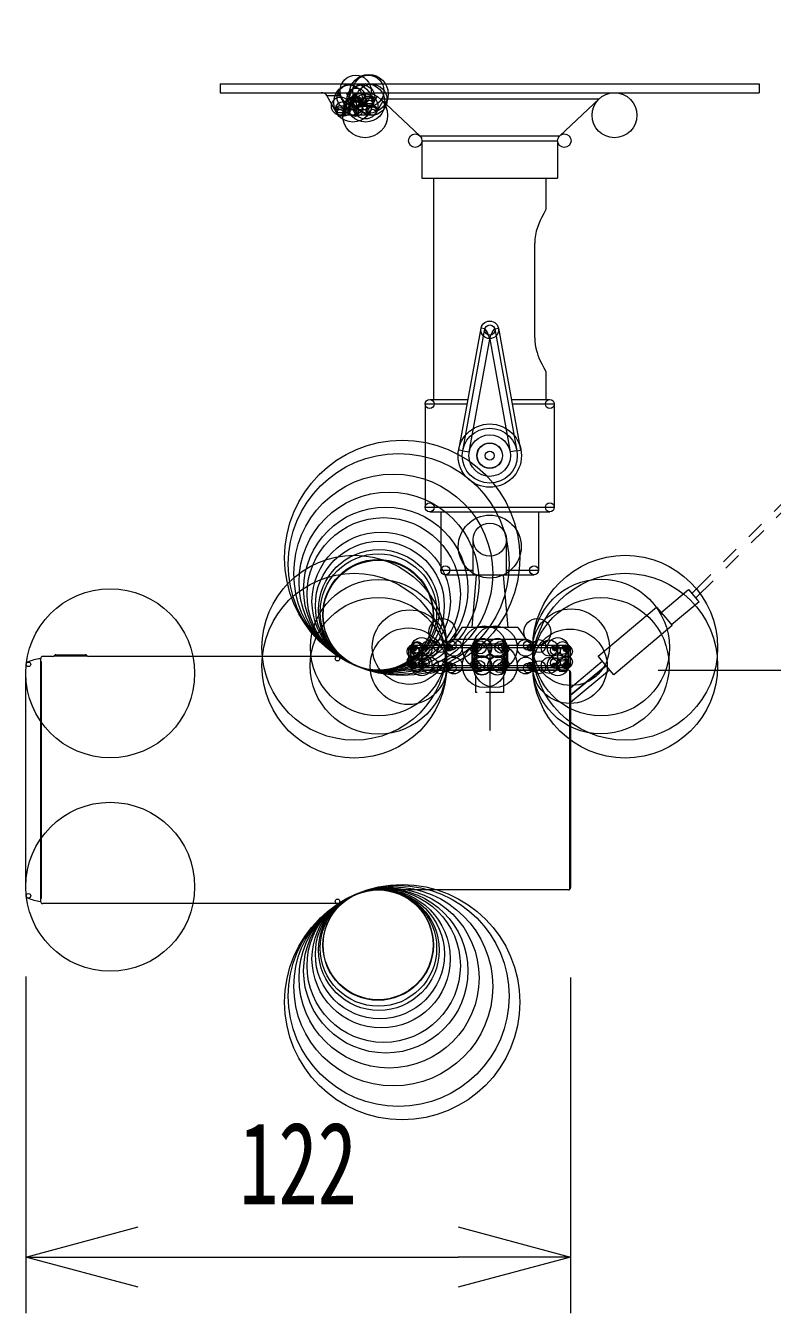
# Model space of a CAD drawing. Units: millimetres, scale not verified. Extents: x -62 to 63, y -57 to 57.
# Drawn here: x -1.12 to 15.5, y 7.51 to 36.17 of the extents above; entities that cross this region are included whole.
import ezdxf
from ezdxf.enums import TextEntityAlignment as Align

# ---------------------------------------------------------------- set-up
doc = ezdxf.new("R2010")
doc.units = ezdxf.units.MM
doc.header["$LTSCALE"] = 0.125
for name, pattern in [('USER1', [4.7625, 3.175, -1.5875]), ('USER2', [31.75, 15.875, -3.175, 3.175, -3.175, 3.175, -3.175]), ('USER3', [28.575, 19.05, -3.175, 3.175, -3.175])]:
    doc.linetypes.add(name, pattern=pattern)
for name, color, linetype, lineweight in [('0-0_0', 7, 'Continuous', 20), ('0-4_SUNPO', 3, 'Continuous', 18), ('0-5_GAIKEI', 1, 'Continuous', 18)]:
    doc.layers.add(name, color=color, linetype=linetype, lineweight=lineweight)
doc.styles.add('ＭＳ ゴシック', font='')
doc.styles.get('ＭＳ ゴシック').set_extended_font_data('MS Gothic')

# ---------------------------------------------------------------- blocks, each defined once
blk = doc.blocks.new('_Open30')
at = {"layer": '0-0_0'}
blk.add_line((0, 0), (-1, 0), dxfattribs=at)
blk.add_lwpolyline([(-1, 0.26795), (0, 0), (-1, -0.26795)], dxfattribs=at)
blk = doc.blocks.new('D2')
at = {"layer": '0-4_SUNPO'}
for p, q in [((192.3774, 328.5058), (192.3774, 321.0133)), ((204.5074, 328.4858), (204.5074, 321.0133)), ((194.8774, 322.2633), (202.0074, 322.2633))]:
    blk.add_line(p, q, dxfattribs=at)
at = {"layer": '0-4_SUNPO', "xscale": 2.5, "yscale": 2.5, "rotation": 180}
blk.add_blockref('_Open30', (192.3774, 322.2633), dxfattribs=at)
at = {"layer": '0-4_SUNPO', "xscale": 2.5, "yscale": 2.5}
blk.add_blockref('_Open30', (204.5074, 322.2633), dxfattribs=at)
at = {"layer": '0-4_SUNPO', "color": 7, "style": 'ＭＳ ゴシック', "width": 0.7}
blk.add_text('122', height=1.833, dxfattribs=at).set_placement((197.1299, 322.8883), align=Align.BOTTOM_LEFT)
blk = doc.blocks.new('D4')
at = {"layer": '0-4_SUNPO'}
for p, q in [((215.4644, 348.3758), (215.4644, 358.7925)), ((210.7074, 348.3758), (216.7144, 348.3758)), ((215.4644, 337.8258), (215.4644, 345.8758)), ((206.4574, 335.3258), (216.7144, 335.3258))]:
    blk.add_line(p, q, dxfattribs=at)
at = {"layer": '0-4_SUNPO', "xscale": 2.5, "yscale": 2.5}
for p, rotation in [((215.4644, 348.3758), 90), ((215.4644, 335.3258), 270)]:
    blk.add_blockref('_Open30', p, dxfattribs=dict(at, rotation=rotation))
at = {"layer": '0-4_SUNPO', "color": 7, "style": 'ＭＳ ゴシック'}
blk.add_text('130', height=1.833, rotation=90, dxfattribs=at).set_placement((214.8394, 352.9592), align=Align.BOTTOM_LEFT)

msp = doc.modelspace()

# ---------------------------------------------------------------- linework, layer by layer
at = {"layer": '0-5_GAIKEI', "color": 7}
for p, q in [((3.2097, 34.8749), (3.2097, 34.6749)), ((3.2097, 34.8749), (15.2097, 34.8749)), ((3.2097, 34.6749), (15.2097, 34.6749)), ((15.2097, 34.8749), (15.2097, 34.6749)), ((7.6528, 33.7194), (6.775, 34.5402)), ((10.7667, 33.7194), (11.6445, 34.5402)), ((7.7003, 33.6098), (7.7003, 32.7749)), ((10.7192, 33.6098), (10.7192, 32.7749)), ((7.7003, 32.7749), (10.7192, 32.7749)), ((7.9597, 32.7749), (7.9597, 27.8499)), ((10.4597, 32.7749), (10.4597, 32.0749)), ((10.2097, 29.2249), (10.2097, 31.3249)), ((10.4597, 28.4749), (10.4597, 27.8499)), ((7.8722, 27.8499), (8.729, 27.8499)), ((9.6905, 27.8499), (10.5472, 27.8499)), ((7.7722, 27.7499), (7.7722, 25.4499)), ((10.6472, 27.7499), (10.6472, 25.4499)), ((7.8722, 25.3499), (10.5472, 25.3499)), ((8.1222, 25.3499), (8.1222, 24.0499)), ((10.2972, 25.3499), (10.2972, 24.0499)), ((8.2222, 23.9499), (8.8945, 23.9499)), ((9.525, 23.9499), (10.1972, 23.9499)), ((-0.5233, 22.1299), (-0.7405, 22.1299)), ((-0.4505, 22.1673), (0.2064, 22.1673)), ((5.8201, 22.1299), (0.2792, 22.1299)), ((10.9597, 21.8249), (6.7247, 21.8249)), ((-1.1203, 17.0049), (-1.1203, 21.7549)), ((11.0097, 21.7749), (11.0097, 16.9849)), ((5.8201, 16.6299), (-0.7405, 16.6299))]:
    msp.add_line(p, q, dxfattribs=at)
at = {"layer": '0-5_GAIKEI'}
for p, q in [((5.8687, 34.6139), (5.8687, 34.6749)), ((6.0143, 34.6749), (6.1479, 34.4327)), ((5.584, 34.6172), (5.5858, 34.6139)), ((5.7961, 34.2327), (5.5858, 34.6139)), ((6.0789, 34.2327), (5.8687, 34.6139)), ((6.6147, 34.4327), (6.7043, 34.5952)), ((6.8267, 34.4918), (6.6837, 34.2327)), ((6.775, 34.5402), (11.6445, 34.5402)), ((6.0789, 34.2327), (5.7961, 34.2327)), ((6.6001, 34.1749), (5.8797, 34.1749)), ((6.2316, 34.3749), (6.5311, 34.3749)), ((7.6528, 33.7194), (10.7667, 33.7194)), ((7.7003, 33.6098), (10.7192, 33.6098)), ((8.5247, 26.7243), (9.0167, 29.435)), ((9.3199, 29.4199), (9.4028, 29.435)), ((9.3199, 29.4199), (9.8119, 26.7092)), ((9.4028, 29.435), (9.8948, 26.7243)), ((8.7546, 26.6825), (9.2097, 29.1902)), ((9.2097, 29.1902), (9.6649, 26.6825)), ((7.7722, 27.7499), (8.7108, 27.7499)), ((9.7086, 27.7499), (10.6472, 27.7499)), ((8.6076, 26.7092), (8.5247, 26.7243)), ((8.6076, 26.7092), (8.7546, 26.6825)), ((9.8119, 26.7092), (9.6649, 26.6825)), ((9.8119, 26.7092), (9.8948, 26.7243)), ((7.7722, 25.4499), (10.6472, 25.4499)), ((8.8397, 23.9499), (8.8397, 24.7299)), ((9.5797, 23.9499), (9.5797, 24.7299)), ((8.1222, 24.0499), (8.8397, 24.0499)), ((8.9097, 23.9425), (8.8097, 22.7749)), ((9.5097, 23.9425), (8.9097, 23.9425)), ((9.5097, 23.9425), (9.6097, 22.7749)), ((9.5797, 24.0499), (10.2972, 24.0499)), ((8.5847, 22.7749), (8.3991, 22.505)), ((9.8347, 22.7749), (8.5847, 22.7749)), ((9.8347, 22.7749), (10.0203, 22.505)), ((10.9597, 22.3749), (7.4597, 22.3749)), ((10.0203, 22.505), (8.3991, 22.505)), ((-0.7905, 22.0799), (-0.7905, 16.6799)), ((0.1698, 22.1382), (-0.4139, 22.1382)), ((7.4097, 21.9249), (7.4097, 22.3249)), ((11.0097, 22.3249), (7.4097, 22.3249)), ((7.4476, 21.9249), (7.4476, 22.3249)), ((7.4621, 21.9249), (7.4621, 22.3249)), ((7.6959, 21.9249), (7.6959, 22.3249)), ((7.7041, 21.9249), (7.7041, 22.3249)), ((8.2233, 21.9249), (8.2233, 22.3249)), ((8.252, 21.9249), (8.252, 22.3249)), ((8.8166, 21.9249), (8.8166, 22.3249)), ((8.8426, 21.9249), (8.8426, 22.3249)), ((9.5768, 22.3249), (9.5768, 21.9249)), ((9.6029, 22.3249), (9.6029, 21.9249)), ((10.1675, 21.9249), (10.1675, 22.3249)), ((10.1962, 21.9249), (10.1962, 22.3249)), ((10.7154, 21.9249), (10.7154, 22.3249)), ((10.7235, 21.9249), (10.7235, 22.3249)), ((10.9574, 21.9249), (10.9574, 22.3249)), ((10.9719, 21.9249), (10.9719, 22.3249)), ((11.0097, 21.9249), (11.0097, 22.3249)), ((-0.7794, 22.0188), (-0.7794, 16.741)), ((11.0097, 21.9249), (7.4097, 21.9249)), ((10.9597, 21.8749), (7.4597, 21.8749)), ((7.7097, 21.8749), (7.7097, 21.8249)), ((7.7097, 21.8249), (10.7097, 21.8249)), ((7.7446, 21.875), (7.7459, 21.8749)), ((10.7097, 21.8749), (10.7097, 21.8249)), ((10.984, 21.8065), (10.984, 16.9534))]:
    msp.add_line(p, q, dxfattribs=at)
at = {"layer": '0-5_GAIKEI', "linetype": 'USER2'}
for p, q in [((16.9491, 26.7537), (13.7111, 23.5345)), ((16.9967, 26.6147), (13.7967, 23.4333)), ((11.0097, 21.4347), (11.7158, 22.0223)), ((11.0097, 21.2784), (11.7933, 21.9306)), ((11.0097, 21.2656), (11.7997, 21.923)), ((11.0097, 21.1093), (11.8772, 21.8313))]:
    msp.add_line(p, q, dxfattribs=at)
at = {"layer": '0-5_GAIKEI', "color": 9, "linetype": 'USER3'}
msp.add_line((9.2097, 22.483), (9.2097, 20.4837), dxfattribs=at)
at = {"layer": '0-5_GAIKEI', "linetype": 'USER1'}
for p, q in [((8.8972, 21.3249), (8.8972, 21.8249)), ((9.5222, 21.3249), (9.5222, 21.8249)), ((9.5222, 21.3249), (8.8972, 21.3249))]:
    msp.add_line(p, q, dxfattribs=at)
at = {"layer": '0-5_GAIKEI'}
for points in [[(5.584, 34.6172), (5.5705, 34.6362), (5.5531, 34.6517), (5.5322, 34.663), (5.5082, 34.6703), (5.4913, 34.6731), (5.4571, 34.6749)], [(5.8668, 34.6172), (5.8554, 34.636), (5.8333, 34.664), (5.8258, 34.6723), (5.8248, 34.6737), (5.8247, 34.6742)], [(6.6147, 34.4327), (6.3318, 34.4327), (6.4649, 34.6739)], [(5.584, 34.6172), (5.8668, 34.6172), (5.8687, 34.6139)], [(8.6076, 26.7092), (9.0996, 29.4199), (9.0167, 29.435)], [(9.2097, 29.1902), (9.2024, 29.2206), (9.1835, 29.2811), (9.1582, 29.3385), (9.1366, 29.3763), (9.1153, 29.4069), (9.1043, 29.4191), (9.1018, 29.4205), (9.1008, 29.4206), (9.0996, 29.4199)], [(9.2097, 29.1902), (9.2171, 29.2206), (9.236, 29.2811), (9.2613, 29.3385), (9.2829, 29.3763), (9.3042, 29.4069), (9.3152, 29.4191), (9.3177, 29.4205), (9.3186, 29.4206), (9.3199, 29.4199)], [(-0.4139, 22.1382), (-0.4172, 22.1382), (-0.4206, 22.1382), (-0.424, 22.1382), (-0.4273, 22.1382), (-0.4307, 22.1382), (-0.434, 22.1383), (-0.4374, 22.1383), (-0.4407, 22.1383), (-0.444, 22.1384), (-0.4473, 22.1384), (-0.4506, 22.1385), (-0.4538, 22.1385), (-0.457, 22.1386), (-0.4602, 22.1386), (-0.4632, 22.1387), (-0.4663, 22.1387), (-0.4692, 22.1388), (-0.4721, 22.1389), (-0.4748, 22.1389), (-0.4775, 22.139), (-0.4801, 22.1391), (-0.4825, 22.1391), (-0.4848, 22.1392)], [(0.1736, 22.1382), (0.1717, 22.1382), (0.1698, 22.1382)], [(0.2407, 22.1392), (0.2395, 22.1392), (0.2381, 22.1391), (0.2368, 22.1391), (0.2354, 22.139), (0.234, 22.139), (0.2325, 22.139), (0.2311, 22.1389), (0.2296, 22.1389), (0.228, 22.1389), (0.2265, 22.1388), (0.2249, 22.1388), (0.2233, 22.1387), (0.2216, 22.1387), (0.22, 22.1387), (0.2183, 22.1386), (0.2165, 22.1386), (0.2148, 22.1386), (0.213, 22.1386), (0.2113, 22.1385), (0.2095, 22.1385), (0.2076, 22.1385), (0.2058, 22.1384), (0.204, 22.1384), (0.2021, 22.1384), (0.2002, 22.1384), (0.1984, 22.1383), (0.1965, 22.1383), (0.1946, 22.1383), (0.1927, 22.1383), (0.1908, 22.1383), (0.1889, 22.1382), (0.187, 22.1382), (0.185, 22.1382), (0.1831, 22.1382), (0.1812, 22.1382), (0.1793, 22.1382), (0.1774, 22.1382), (0.1755, 22.1382), (0.1736, 22.1382)]]:
    msp.add_lwpolyline(points, dxfattribs=at)
at = {"layer": '0-5_GAIKEI', "color": 7}
for points in [[(10.4597, 32.0749), (10.4115, 31.9915), (10.3596, 31.8924), (10.3316, 31.8334), (10.2992, 31.7572), (10.2692, 31.6749), (10.2448, 31.5922), (10.2259, 31.5056), (10.219, 31.4612), (10.2139, 31.4161), (10.2108, 31.3706), (10.2097, 31.3249)], [(10.2097, 29.2249), (10.213, 29.1445), (10.2224, 29.0652), (10.2374, 28.988), (10.2498, 28.9392), (10.2638, 28.8917), (10.2832, 28.8345), (10.3043, 28.7799), (10.3419, 28.6941), (10.3671, 28.6423), (10.4135, 28.5548), (10.4597, 28.4749)], [(5.8469, 22.1222), (5.8484, 22.1212), (5.8593, 22.1142), (5.8844, 22.0986)], [(10.9597, 16.9349), (7.0097, 16.9349), (6.7247, 16.9349)], [(5.8844, 16.6613), (5.8593, 16.6456), (5.8484, 16.6387), (5.8469, 16.6377)]]:
    msp.add_lwpolyline(points, dxfattribs=at)
at = {"layer": '0-5_GAIKEI', "linetype": 'USER2'}
for points in [[(13.0252, 23.1066), (13.6363, 23.6229), (13.6363, 23.6228), (13.7565, 23.4808), (13.8374, 23.385), (13.8613, 23.3567), (13.8671, 23.3497), (13.8684, 23.3482), (13.8686, 23.348), (13.8686, 23.3479), (13.8686, 23.3479), (13.2575, 22.8316)], [(11.6223, 22.133), (11.6223, 22.133), (12.9209, 23.2301), (12.9217, 23.2292), (13.1122, 23.004), (13.2298, 22.8647), (13.2619, 22.8266), (13.2685, 22.8187), (13.2693, 22.8177), (13.2694, 22.8177), (13.2694, 22.8176), (13.2694, 22.8176), (11.9708, 21.7205)], [(11.9708, 21.7205), (11.9708, 21.7205), (11.9708, 21.7206), (11.6223, 22.133)]]:
    msp.add_lwpolyline(points, dxfattribs=at)
at = {"layer": '0-5_GAIKEI'}
for centre, radius in [((6.224, 34.7206), 0.3466), ((6.5165, 34.6539), 0.4298), ((6.5068, 34.7206), 0.3466), ((6.1646, 34.4539), 0.4298), ((6.0898, 34.572), 0.2793), ((5.8259, 34.6736), 0.00137), ((6.4475, 34.4539), 0.4298), ((6.2394, 34.5775), 0.2028), ((6.3726, 34.572), 0.2793), ((6.2923, 34.5121), 0.1645), ((6.5758, 34.5206), 0.3466), ((5.8875, 34.3775), 0.2028), ((5.9404, 34.3121), 0.1645), ((5.8965, 34.2811), 0.1109), ((6.1703, 34.3775), 0.2028), ((6.2232, 34.3121), 0.1645), ((6.1794, 34.2811), 0.1109), ((6.2237, 34.4888), 0.1216), ((6.2269, 34.4852), 0.1168), ((6.2484, 34.4811), 0.1109), ((6.2404, 34.4692), 0.0959), ((6.2343, 34.46), 0.0854), ((6.2466, 34.4727), 0.0976), ((6.4417, 34.372), 0.2793), ((6.2295, 34.4408), 0.0656), ((6.2513, 34.4437), 0.0682), ((6.5065, 34.4888), 0.1216), ((6.5098, 34.4852), 0.1168), ((6.5232, 34.4692), 0.0959), ((6.5294, 34.4727), 0.0976), ((6.5756, 34.2888), 0.1216), ((6.5788, 34.2852), 0.1168), ((6.5342, 34.4437), 0.0682), ((5.8824, 34.26), 0.0854), ((5.8776, 34.2408), 0.0656), ((6.1652, 34.26), 0.0854), ((6.1604, 34.2408), 0.0656), ((6.5923, 34.2692), 0.0959), ((6.5985, 34.2727), 0.0976), ((6.6032, 34.2437), 0.0682), ((9.2097, 29.3999), 0.1962), ((9.2097, 29.3952), 0.1129), ((9.2097, 26.5999), 0.705), ((9.2097, 26.5999), 0.612), ((9.2097, 26.5999), 0.4626), ((9.2097, 26.5999), 0.285), ((9.2097, 26.5999), 0.28), ((9.2097, 26.5999), 0.1), ((9.2097, 24.5749), 0.7), ((9.2097, 24.5749), 0.7), ((9.2097, 24.7299), 0.37), ((6.1947, 22.3243), 2.0573), ((12.2248, 22.3243), 2.0573), ((6.1947, 21.9256), 2.0573), ((6.7354, 22.327), 1.5166), ((12.2248, 21.9256), 2.0573), ((11.6891, 22.3269), 1.5216), ((6.7304, 21.923), 1.5216), ((11.684, 21.9229), 1.5166), ((7.4234, 22.3379), 0.8285), ((8.1519, 22.6749), 0.3), ((10.2675, 22.6749), 0.3), ((11.0202, 22.3373), 0.8526), ((7.3993, 21.9125), 0.8526), ((9.0879, 22.3212), 0.4889), ((9.3316, 22.3212), 0.4889), ((10.9961, 21.912), 0.8285), ((7.5025, 22.2422), 0.1329), ((7.4597, 22.3249), 0.05), ((7.501, 22.307), 0.068), ((7.4959, 22.3253), 0.0495), ((7.5915, 22.3187), 0.1441), ((7.4972, 22.3255), 0.0495), ((7.4924, 22.3265), 0.0446), ((7.4954, 22.3309), 0.0439), ((7.6948, 22.3177), 0.2327), ((7.5783, 22.3229), 0.1162), ((7.5255, 22.3265), 0.0632), ((7.5199, 22.3287), 0.0572), ((7.507, 22.3363), 0.0423), ((7.4993, 22.3444), 0.0311), ((7.4966, 22.3469), 0.0279), ((7.4954, 22.3537), 0.021), ((7.7519, 22.2659), 0.1092), ((7.7459, 22.3249), 0.05), ((7.883, 22.3182), 0.179), ((7.7636, 22.3257), 0.0594), ((7.7599, 22.3257), 0.0557), ((7.7461, 22.3332), 0.0416), ((7.7555, 22.3277), 0.0509), ((7.7481, 22.3346), 0.0408), ((7.7446, 22.3439), 0.0308), ((8.1077, 22.3606), 0.1438), ((8.254, 22.3355), 0.0395), ((8.4103, 22.3211), 0.187), ((8.3004, 22.3267), 0.077), ((8.296, 22.3281), 0.0724), ((8.2375, 22.3709), 0.0138), ((8.279, 22.3342), 0.0544), ((8.2634, 22.3435), 0.0362), ((8.2547, 22.3517), 0.0243), ((8.2499, 22.3606), 0.0142), ((8.2439, 22.3724), 0.00717), ((8.356, 22.3764), 0.1049), ((9.0879, 21.9287), 0.4889), ((8.8577, 22.2976), 0.0775), ((9.0332, 22.3179), 0.2167), ((8.878, 22.3262), 0.0613), ((8.8637, 22.3335), 0.0453), ((8.853, 22.343), 0.0319), ((8.8557, 22.3418), 0.0338), ((8.8516, 22.3514), 0.0234), ((9.0489, 22.3266), 0.2062), ((9.3316, 21.9287), 0.4889), ((8.9888, 22.3328), 0.1458), ((8.9347, 22.342), 0.0909), ((8.9095, 22.3479), 0.065), ((8.8569, 22.3633), 0.0123), ((8.8884, 22.3539), 0.0432), ((8.8708, 22.3604), 0.0244), ((8.8611, 22.3658), 0.0133), ((8.8544, 22.37), 0.00536), ((8.8537, 22.3702), 0.00469), ((8.8529, 22.3713), 0.00339), ((9.3863, 22.3179), 0.2167), ((9.3751, 22.3268), 0.2017), ((9.4478, 22.3354), 0.1285), ((9.4909, 22.3433), 0.0846), ((9.541, 22.3261), 0.0618), ((9.5275, 22.3527), 0.0468), ((9.5618, 22.2976), 0.0775), ((9.5544, 22.3325), 0.047), ((9.5651, 22.3322), 0.0428), ((9.5481, 22.3601), 0.025), ((9.5635, 22.3413), 0.0343), ((9.5678, 22.3512), 0.0235), ((9.5626, 22.3633), 0.0123), ((9.565, 22.3686), 0.00653), ((9.5651, 22.37), 0.00536), ((9.5665, 22.3712), 0.00347), ((10.0092, 22.3211), 0.187), ((10.0635, 22.3764), 0.1049), ((10.1191, 22.3267), 0.077), ((10.13, 22.3299), 0.0657), ((10.1491, 22.3388), 0.0446), ((10.1655, 22.3355), 0.0395), ((10.1597, 22.3465), 0.0315), ((10.1651, 22.3523), 0.0236), ((10.1696, 22.3606), 0.0142), ((10.3117, 22.3606), 0.1438), ((10.182, 22.3709), 0.0138), ((10.1754, 22.3724), 0.00704), ((10.5365, 22.3182), 0.179), ((10.7247, 22.3177), 0.2327), ((10.6676, 22.2659), 0.1092), ((10.6626, 22.3264), 0.0526), ((10.6715, 22.3145), 0.0604), ((10.6637, 22.3275), 0.0513), ((10.6735, 22.3249), 0.05), ((10.6715, 22.3347), 0.0406), ((10.675, 22.3444), 0.0303), ((10.828, 22.3187), 0.1441), ((10.9169, 22.2422), 0.1329), ((10.8947, 22.3265), 0.0626), ((10.898, 22.328), 0.059), ((10.9214, 22.3027), 0.0722), ((10.9185, 22.307), 0.068), ((10.9181, 22.3255), 0.0537), ((10.9119, 22.3358), 0.043), ((10.9222, 22.3254), 0.0496), ((10.9216, 22.3374), 0.0375), ((10.9248, 22.3347), 0.0401), ((10.9201, 22.3443), 0.0313), ((10.9241, 22.3537), 0.0211), ((10.9597, 22.3249), 0.05), ((7.5025, 22.0077), 0.1329), ((7.5915, 21.9312), 0.1441), ((7.6948, 21.9322), 0.2327), ((7.7519, 21.984), 0.1092), ((7.883, 21.9316), 0.179), ((8.4103, 21.9288), 0.187), ((9.0332, 21.932), 0.2167), ((9.0443, 21.9231), 0.2017), ((9.3706, 21.9232), 0.2062), ((9.3863, 21.932), 0.2167), ((10.0092, 21.9288), 0.187), ((10.5365, 21.9316), 0.179), ((10.7247, 21.9322), 0.2327), ((10.6676, 21.984), 0.1092), ((10.828, 21.9312), 0.1441), ((10.9169, 22.0077), 0.1329), ((7.4597, 21.9249), 0.05), ((7.4981, 21.9472), 0.0722), ((7.501, 21.9428), 0.068), ((7.5013, 21.9244), 0.0537), ((7.4973, 21.9244), 0.0496), ((7.4946, 21.9152), 0.0401), ((7.4978, 21.9125), 0.0375), ((7.5248, 21.9234), 0.0626), ((7.5215, 21.9219), 0.059), ((7.5076, 21.914), 0.043), ((7.4994, 21.9056), 0.0313), ((7.4954, 21.8962), 0.0211), ((7.748, 21.9353), 0.0604), ((7.7459, 21.9249), 0.05), ((7.7569, 21.9235), 0.0526), ((7.7558, 21.9223), 0.0513), ((7.748, 21.9152), 0.0406), ((7.7445, 21.9055), 0.0303), ((8.1077, 21.8893), 0.1438), ((8.254, 21.9143), 0.0395), ((8.3004, 21.9232), 0.077), ((8.2375, 21.8789), 0.0138), ((8.2895, 21.92), 0.0657), ((8.2704, 21.9111), 0.0446), ((8.2598, 21.9033), 0.0315), ((8.2544, 21.8976), 0.0236), ((8.2499, 21.8893), 0.0142), ((8.2441, 21.8775), 0.00704), ((8.356, 21.8735), 0.1049), ((8.8577, 21.9523), 0.0775), ((8.8543, 21.9177), 0.0428), ((8.8785, 21.9238), 0.0618), ((8.8651, 21.9173), 0.047), ((8.8559, 21.9086), 0.0343), ((8.8517, 21.8986), 0.0235), ((8.9717, 21.9145), 0.1285), ((8.9285, 21.9065), 0.0846), ((8.8569, 21.8866), 0.0123), ((8.8919, 21.8972), 0.0468), ((8.8714, 21.8898), 0.025), ((8.8545, 21.8813), 0.00653), ((8.8544, 21.8799), 0.00536), ((8.853, 21.8786), 0.00347), ((9.4307, 21.9171), 0.1458), ((9.4848, 21.9078), 0.0909), ((9.51, 21.902), 0.065), ((9.5415, 21.9237), 0.0613), ((9.5618, 21.9523), 0.0775), ((9.531, 21.896), 0.0432), ((9.5557, 21.9163), 0.0453), ((9.5487, 21.8895), 0.0244), ((9.5638, 21.9081), 0.0338), ((9.5665, 21.9069), 0.0319), ((9.5678, 21.8985), 0.0234), ((9.5583, 21.884), 0.0133), ((9.5626, 21.8866), 0.0123), ((9.5651, 21.8799), 0.00536), ((9.5658, 21.8797), 0.00469), ((9.5665, 21.8786), 0.00339), ((10.0635, 21.8735), 0.1049), ((10.1191, 21.9232), 0.077), ((10.1235, 21.9218), 0.0724), ((10.1405, 21.9157), 0.0544), ((10.1561, 21.9064), 0.0362), ((10.1655, 21.9143), 0.0395), ((10.1647, 21.8982), 0.0243), ((10.1696, 21.8893), 0.0142), ((10.3117, 21.8893), 0.1438), ((10.182, 21.8789), 0.0138), ((10.1755, 21.8775), 0.00717), ((10.6559, 21.9241), 0.0594), ((10.6596, 21.9242), 0.0557), ((10.664, 21.9221), 0.0509), ((10.6735, 21.9249), 0.05), ((10.6714, 21.9153), 0.0408), ((10.6734, 21.9166), 0.0416), ((10.6749, 21.9059), 0.0308), ((10.8412, 21.927), 0.1162), ((10.894, 21.9234), 0.0632), ((10.8996, 21.9212), 0.0572), ((10.9185, 21.9428), 0.068), ((10.9125, 21.9136), 0.0423), ((10.9222, 21.9243), 0.0495), ((10.9236, 21.9245), 0.0495), ((10.924, 21.919), 0.0439), ((10.9271, 21.9234), 0.0446), ((10.9201, 21.9054), 0.0311), ((10.9229, 21.903), 0.0279), ((10.9241, 21.8961), 0.021), ((10.9597, 21.9249), 0.05)]:
    msp.add_circle(centre, radius, dxfattribs=at)
at = {"layer": '0-5_GAIKEI', "color": 7}
for centre, radius in [((6.4335, 34.1749), 0.5), ((11.986, 34.1749), 0.5), ((7.5503, 33.6098), 0.15), ((10.8692, 33.6098), 0.15), ((7.8722, 27.7499), 0.1), ((10.5472, 27.7499), 0.1), ((7.2619, 24.325), 2.6181), ((7.1808, 24.1872), 2.4583), ((7.0626, 23.9741), 2.2146), ((6.9677, 23.786), 2.0039), ((7.8722, 25.4499), 0.1), ((10.5472, 25.4499), 0.1), ((6.8954, 23.6266), 1.8289), ((6.8489, 23.5137), 1.7067), ((6.7921, 23.3569), 1.54), ((6.7626, 23.2569), 1.4357), ((6.7409, 23.1655), 1.3418), ((6.7321, 23.1196), 1.2951), ((6.7249, 23.0568), 1.2319), ((6.7246, 23.0481), 1.2232), ((8.2222, 24.0499), 0.1), ((10.1972, 24.0499), 0.1), ((0.7597, 21.7549), 1.88), ((5.8201, 22.0799), 0.05), ((-1.0592, 21.9561), 0.05), ((0.7597, 17.0049), 1.88), ((7.2619, 14.4349), 2.6181), ((7.1808, 14.5727), 2.4583), ((7.0626, 14.7858), 2.2146), ((6.9677, 14.9739), 2.0039), ((6.8954, 15.1333), 1.8289), ((6.8489, 15.2462), 1.7067), ((6.792, 15.403), 1.54), ((6.7627, 15.5028), 1.4359), ((6.7409, 15.5944), 1.3418), ((6.7321, 15.6402), 1.2951), ((6.7247, 15.7059), 1.2291), ((6.7246, 15.7118), 1.2232), ((-1.0592, 16.8038), 0.05), ((5.8201, 16.6799), 0.05)]:
    msp.add_circle(centre, radius, dxfattribs=at)
for centre, radius, start, end in [((-0.6742, 21.0767), 1.01, 96.6119, 113.64012), ((-0.7405, 22.0799), 0.05, 90, 180), ((-0.5235, 22.1799), 0.05, 270.27106, 324.23582), ((-0.4505, 22.1273), 0.04, 89.99954, 144.22161), ((0.2064, 22.1273), 0.04, 35.77899, 90.29457), ((0.2794, 22.1799), 0.05, 215.76422, 269.72535), ((10.9597, 21.7749), 0.05, 0, 90), ((10.9597, 16.9849), 0.05, 270, 0), ((-0.6742, 17.6832), 1.01, 246.35988, 263.3881), ((-0.7405, 16.6799), 0.05, 180, 270)]:
    msp.add_arc(centre, radius, start, end, dxfattribs=at)

# ---------------------------------------------------------------- block references
at = {"layer": '0-4_SUNPO'}
for name in ['D4', 'D2']:
    msp.add_blockref(name, (-193.4976, -313.5009), dxfattribs=at)

doc.saveas('drawing.dxf')
